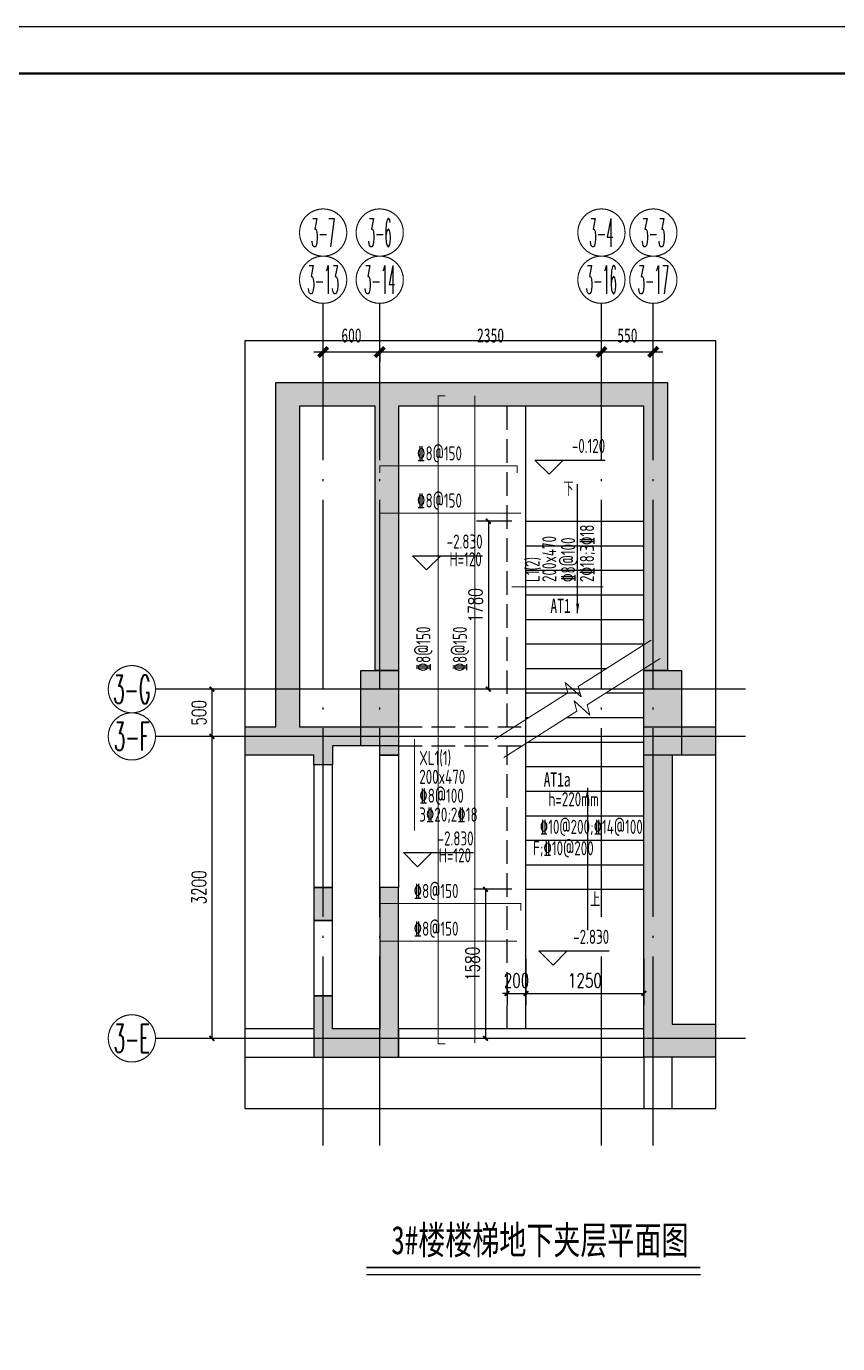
# Model space of a CAD drawing. Extents: x 1045983 to 1134482, y -686883 to -657183.
# Drawn here: x 1081975 to 1090575, y -671143 to -657183 of the extents above; entities that cross this region are included whole.
import ezdxf
from ezdxf.enums import TextEntityAlignment as Align
from ezdxf.xclip import XClip

# ---------------------------------------------------------------- set-up
doc = ezdxf.new("R2010")
doc.units = 0
doc.header["$LTSCALE"] = 1000
doc.header["$MEASUREMENT"] = 0
doc.header["$XCLIPFRAME"] = 2
for name, pattern in [('CENTER', [2, 1.25, -0.25, 0.25, -0.25]), ('DASH', [0.35, 0.25, -0.1]), ('DOTE', [2.42, 2, -0.2, 0.02, -0.2])]:
    doc.linetypes.add(name, pattern=pattern)
doc.layers.get('0').update_dxf_attribs({"linetype": 'CONTINUOUS'})
doc.layers.get('Defpoints').update_dxf_attribs({"linetype": 'CONTINUOUS'})
for name, color, linetype in [('3#-夹层$0$S-COLU', 252, 'CONTINUOUS'), ('3#-夹层$0$S-COLU-HATC', 16, 'CONTINUOUS'), ('3#-夹层$0$S-WALL', 40, 'CONTINUOUS'), ('3#-夹层$0$S-WALL-BEAM', 120, 'CONTINUOUS'), ('3#-夹层$0$S-WALL-HATC', 253, 'CONTINUOUS'), ('3#-夹层-墙体$0$3#-夹层$0$A-FLOR-STRS', 51, 'CONTINUOUS'), ('A-ANNO-DIMS', 3, 'CONTINUOUS'), ('S-ANNO-DIMS', 3, 'CONTINUOUS'), ('S-ANNO-DOTE', 230, 'CONTINUOUS'), ('S-ANNO-THIN', 3, 'CONTINUOUS'), ('S-ANNO-TTLB', 7, 'CONTINUOUS'), ('S-DETL', 4, 'CONTINUOUS'), ('S-DETL-TEXT', 7, 'CONTINUOUS'), ('S-PC-BEAM-TL', 4, 'CONTINUOUS'), ('S-REIN', 1, 'CONTINUOUS'), ('S_A平-楼梯', 51, 'CONTINUOUS'), ('TEXT', 7, 'CONTINUOUS')]:
    doc.layers.add(name, color=color, linetype=linetype)
for name, color, linetype, lineweight in [('S-ANNO-AXIS', 4, 'CENTER', 0), ('S-BEAM-TEXT', 90, 'CONTINUOUS', 0), ('THIN', 7, 'CONTINUOUS', 0)]:
    doc.layers.add(name, color=color, linetype=linetype, lineweight=lineweight)
doc.layers.add('图名不打印', color=7, linetype='CONTINUOUS', plot=False)
doc.styles.add('-楷体_GB2312', font='')
doc.styles.add('_TCH_DIM_T3', font='SIMPLEX', dxfattribs={"width": 0.705882, "bigfont": 'GBCBIG'})
doc.styles.add('TSSD_Axis', font='complex.shx', dxfattribs={"width": 0.7, "bigfont": 'hztxt.shx'})
doc.styles.add('TSSD_Label', font='tssdeng.shx', dxfattribs={"width": 0.7, "bigfont": 'hztxt.shx'})
doc.styles.add('楷体', font='', dxfattribs={"width": 0.7})
doc.styles.add('楷体GB312', font='', dxfattribs={"width": 0.7})
doc.styles.get('-楷体_GB2312').set_extended_font_data('楷体_GB2312')
doc.styles.get('楷体').set_extended_font_data('KaiTi_GB2312')
doc.styles.get('楷体GB312').set_extended_font_data('楷体_GB2312')
doc.dimstyles.new('_TCH_ARCH&&50', dxfattribs={"dimtxt": 148.75, "dimasz": 50, "dimexe": 125, "dimexo": 150, "dimgap": 63.125, "dimtad": 1, "dimdec": 0, "dimzin": 0, "dimdsep": 46, "dimtxsty": '_TCH_DIM_T3', "dimblk": 'ARCHTICK', "dimcen": 0.09, "dimclrt": 7, "dimazin": 2, "dimtfac": 1, "dimtdec": 0, "dimtix": 1, "dimtmove": 2, "dimatfit": 3, "dimfxl": 1, "dimtolj": 1, "dimtzin": 0, "dimarcsym": 0})
doc.dimstyles.new('TSSD_100_100', dxfattribs={"dimtxt": 250, "dimasz": 100, "dimexe": 100, "dimexo": 250, "dimgap": 100, "dimtad": 1, "dimdec": 0, "dimzin": 0, "dimdsep": 46, "dimtxsty": '楷体', "dimblk": 'ARCHTICK', "dimcen": 0, "dimdle": 100, "dimclrt": 7, "dimadec": 0, "dimazin": 0, "dimtfac": 1, "dimtdec": 0, "dimtix": 1, "dimtmove": 2, "dimatfit": 3, "dimfxl": 1, "dimtolj": 1, "dimtzin": 0, "dimarcsym": 0})
doc.dimstyles.new('TSSD_50_50', dxfattribs={"dimtxt": 150, "dimasz": 100, "dimexe": 100, "dimexo": 250, "dimgap": 100, "dimtad": 1, "dimdec": 0, "dimzin": 0, "dimdsep": 46, "dimtxsty": '楷体GB312', "dimblk": 'ARCHTICK', "dimcen": 0, "dimdle": 100, "dimclrt": 7, "dimadec": 0, "dimazin": 0, "dimtfac": 1, "dimtdec": 0, "dimtix": 1, "dimtmove": 2, "dimatfit": 3, "dimldrblk": 'ARCHTICK', "dimfxl": 1, "dimtolj": 1, "dimtzin": 0, "dimarcsym": 0})

# ---------------------------------------------------------------- blocks, each defined once
blk = doc.blocks.new('3#-夹层$0$zhz')
at = {"layer": '3#-夹层$0$S-COLU-HATC'}
h = blk.add_hatch(color=256, dxfattribs=at)
h.dxf.hatch_style = 1
h.paths.add_polyline_path([(58515, 3067), (58915, 3067), (58915, 2267), (58515, 2267)])
at = {"layer": '3#-夹层$0$S-COLU'}
blk.add_lwpolyline([(58515, 3067), (58915, 3067), (58915, 2267), (58515, 2267)], close=True, dxfattribs=at)
blk = doc.blocks.new('3#-夹层')
at = {"layer": '3#-夹层$0$S-COLU-HATC'}
h = blk.add_hatch(color=256, dxfattribs=at)
h.dxf.hatch_style = 1
h.paths.add_polyline_path([(8400, 700), (8800, 700), (8800, -200), (8400, -200)])
h = blk.add_hatch(color=256, dxfattribs=at)
h.dxf.hatch_style = 1
h.paths.add_polyline_path([(33000, 700), (33400, 700), (33400, -200), (33000, -200)])
at = {"layer": '3#-夹层$0$S-WALL-HATC'}
for points in [[(8550, 1300), (8550, 3750), (11500, 3750), (12700, 3750), (12700, 100), (20100, 100), (21700, 100), (29100, 100), (29100, 3750), (30300, 3750), (33250, 3750), (33250, 700), (33000, 700), (33000, 1450), (33000, 3500), (30400, 3500), (30400, 700), (30150, 700), (30150, 3500), (29350, 3500), (29350, 100), (29450, 100), (30400, 100), (30400, -200), (30200, -200), (30200, -100), (29700, -100), (29700, -300), (29500, -300), (29500, -200), (29200, -200), (26950, -200), (26950, -100), (26670, -100), (26670, -200), (21800, -200), (21800, -1800), (21500, -1800), (21500, -200), (20300, -200), (20300, -1800), (20000, -1800), (20000, -200), (15130, -200), (15130, -100), (14850, -100), (14850, -200), (12300, -200), (12300, -300), (12100, -300), (12100, -100), (11600, -100), (11600, -200), (11400, -200), (11400, 100), (12200, 100), (12450, 100), (12450, 3500), (11650, 3500), (11650, 700), (11400, 700), (11400, 3500), (8800, 3500), (8800, 1450), (8800, 700), (8550, 700)], [(2800, -200), (2800, 100), (4100, 100), (4100, -200)], [(39000, 100), (37700, 100), (37700, -200), (39000, -200)], [(12100, -3100), (12100, -2750), (12300, -2750), (12300, -3100), (12300, -3400), (12200, -3400), (11400, -3400), (11400, -3100), (11400, -1750), (11400, -1600), (11600, -1600), (11600, -1750), (11600, -3100)], [(30400, -1600), (30200, -1600), (30200, -1750), (30200, -3100), (29700, -3100), (29700, -2750), (29500, -2750), (29500, -3100), (29500, -3400), (29600, -3400), (30400, -3400), (30400, -3100), (30400, -1750)], [(13550, -3400), (14252, -3400), (14252, -3100), (13350, -3100), (13250, -3100), (13250, -3400)], [(28550, -3400), (28550, -3100), (28450, -3100), (27548, -3100), (27548, -3400), (28250, -3400)], [(3550, -4600), (3200, -4600), (3200, -7200), (3550, -7200)], [(38600, -4600), (38250, -4600), (38250, -7200), (38600, -7200)], [(17700, -4700), (17350, -4700), (17350, -7200), (17700, -7200)], [(24450, -4700), (24100, -4700), (24100, -7200), (24450, -7200)], [(3550, -10000), (3550, -10850), (3950, -10850), (3950, -11200), (3550, -11200), (3200, -11200), (2800, -11200), (2800, -10850), (3200, -10850), (3200, -10000)], [(16950, -11200), (16950, -10850), (17350, -10850), (17350, -10000), (17700, -10000), (17700, -10850), (18100, -10850), (18100, -11200), (17450, -11200)], [(24450, -10000), (24450, -10850), (24850, -10850), (24850, -11200), (24350, -11200), (23700, -11200), (23700, -10850), (24100, -10850), (24100, -10000)], [(38600, -10000), (38600, -10850), (39000, -10850), (39000, -11200), (38600, -11200), (38250, -11200), (37850, -11200), (37850, -10850), (38250, -10850), (38250, -10000)], [(7850, -10850), (7850, -11200), (6950, -11200), (6950, -10850)], [(33950, -11200), (33950, -10850), (34850, -10850), (34850, -11200)]]:
    blk.add_hatch(color=256, dxfattribs=at).paths.add_polyline_path(points)
h = blk.add_hatch(color=256, dxfattribs=at)
h.paths.add_polyline_path([(13550, -11200), (13950, -11200), (13950, -10850), (13550, -10850), (13550, -4800), (13550, -4700), (13250, -4700), (13250, -4800), (13250, -10900), (10600, -10900), (10600, -7200), (11750, -7200), (11750, -4700), (8800, -4700), (8800, -4600), (8500, -4600), (8500, -5000), (9050, -5000), (9050, -7300), (10300, -7300), (10300, -10850), (9850, -10850), (9850, -11200), (10300, -11200), (10300, -12400), (3550, -12400), (3550, -12000), (3200, -12000), (3200, -12400), (200, -12400), (200, -11200), (700, -11200), (700, -10850), (200, -10850), (200, -5050), (200, -4450), (200, -3400), (2000, -3400), (2000, -3050), (200, -3050), (200, -200), (700, -200), (700, 100), (200, 100), (200, 1350), (5850, 1350), (5850, 100), (5300, 100), (5300, -200), (5570, -200), (5570, -100), (5850, -100), (5850, -200), (6300, -200), (8500, -200), (8500, -3050), (7800, -3050), (7800, -3400), (8500, -3400), (8800, -3400), (8800, -3300), (8800, 100), (6100, 100), (6100, 1600), (-100, 1600), (-100, -11100), (-100, -12700), (3450, -12700), (10600, -12700), (10600, -11200), (13250, -11200), (13250, -12700), (28550, -12700), (28550, -11200), (31200, -11200), (31200, -12700), (41900, -12700), (41900, 1600), (35700, 1600), (35700, 100), (33000, 100), (33000, -3300), (33000, -3400), (33300, -3400), (34000, -3400), (34000, -3050), (33300, -3050), (33300, -200), (35500, -200), (35950, -200), (35950, -100), (36230, -100), (36230, -200), (36500, -200), (36500, 100), (35950, 100), (35950, 1350), (41600, 1350), (41600, 100), (41100, 100), (41100, -200), (41600, -200), (41600, -3050), (39800, -3050), (39800, -3400), (41600, -3400), (41600, -4450), (41600, -5050), (41600, -10850), (41100, -10850), (41100, -11200), (41600, -11200), (41600, -12400), (38600, -12400), (38600, -12000), (38250, -12000), (38250, -12400), (31500, -12400), (31500, -11200), (31950, -11200), (31950, -10850), (31500, -10850), (31500, -7300), (32750, -7300), (32750, -5000), (33300, -5000), (33300, -4600), (33000, -4600), (33000, -4700), (30050, -4700), (30050, -7200), (31200, -7200), (31200, -10900), (28550, -10900), (28550, -4800), (28550, -4700), (28250, -4700), (28250, -4800), (28250, -10850), (27850, -10850), (27850, -11200), (28250, -11200), (28250, -12400), (21075, -12400), (21075, -11200), (21600, -11200), (21600, -10850), (21075, -10850), (21075, -5300), (21800, -5300), (21800, -3400), (24100, -3400), (24450, -3400), (26148, -3400), (26148, -3100), (24350, -3100), (21500, -3100), (21500, -5000), (20900, -5000), (20300, -5000), (20300, -3100), (17452, -3100), (15652, -3100), (15652, -3400), (17350, -3400), (17700, -3400), (20000, -3400), (20000, -5300), (20725, -5300), (20725, -10850), (20200, -10850), (20200, -11200), (20725, -11200), (20725, -12400), (13550, -12400)])
h.paths.add_polyline_path([(11550, -7000), (9350, -7000), (9350, -4900), (11550, -4900)], flags=16)
h.paths.add_polyline_path([(30250, -7000), (30250, -4900), (32450, -4900), (32450, -7000)], flags=16)
for points in [[(12100, -1950), (12300, -1950), (12300, -1850), (12300, -1700), (12300, -1600), (12100, -1600), (12100, -1700), (12100, -1850)], [(29700, -1950), (29700, -1600), (29500, -1600), (29500, -1950)]]:
    blk.add_hatch(color=256, dxfattribs=at).paths.add_polyline_path(points, flags=17)
at = {"layer": '3#-夹层$0$S-COLU'}
for points in [[(8400, 700), (8800, 700), (8800, -200), (8400, -200)], [(33000, 700), (33400, 700), (33400, -200), (33000, -200)]]:
    blk.add_lwpolyline(points, close=True, dxfattribs=at)
at = {"layer": '3#-夹层$0$S-WALL'}
for points in [[(8550, 1300), (8550, 3750), (11500, 3750), (12700, 3750), (12700, 100), (20100, 100), (21700, 100), (29100, 100), (29100, 3750), (30300, 3750), (33250, 3750), (33250, 700), (33000, 700), (33000, 1450), (33000, 3500), (30400, 3500), (30400, 700), (30150, 700), (30150, 3500), (29350, 3500), (29350, 100), (29450, 100), (30400, 100), (30400, -200), (30200, -200), (30200, -100), (29700, -100), (29700, -300), (29500, -300), (29500, -200), (29200, -200), (26950, -200), (26950, -100), (26670, -100), (26670, -200), (21800, -200), (21800, -1800), (21500, -1800), (21500, -200), (20300, -200), (20300, -1800), (20000, -1800), (20000, -200), (15130, -200), (15130, -100), (14850, -100), (14850, -200), (12300, -200), (12300, -300), (12100, -300), (12100, -100), (11600, -100), (11600, -200), (11400, -200), (11400, 100), (12200, 100), (12450, 100), (12450, 3500), (11650, 3500), (11650, 700), (11400, 700), (11400, 3500), (8800, 3500), (8800, 1450), (8800, 700), (8550, 700), (8550, 1300)], [(35950, 1350), (35950, 100), (36500, 100), (36500, -200), (36230, -200), (36230, -100), (35950, -100), (35950, -200), (35500, -200), (33300, -200), (33300, -3050), (34000, -3050), (34000, -3400), (33300, -3400), (33000, -3400), (33000, -3300), (33000, 100), (35700, 100), (35700, 1600), (41900, 1600), (41900, -12700), (31200, -12700), (31200, -11200), (28550, -11200), (28550, -12700), (13250, -12700), (13250, -11200), (10600, -11200), (10600, -12700), (3450, -12700), (-100, -12700), (-100, -11100), (-100, 1600), (6100, 1600), (6100, 1600), (6100, 100), (8800, 100), (8800, -3300), (8800, -3400), (8500, -3400), (7800, -3400), (7800, -3050), (8500, -3050), (8500, -200), (6300, -200), (5850, -200), (5850, -100), (5570, -100), (5570, -200), (5300, -200), (5300, 100), (5850, 100), (5850, 1350), (200, 1350), (200, 100), (700, 100), (700, -200), (200, -200), (200, -3050), (2000, -3050), (2000, -3400), (200, -3400), (200, -4450), (200, -4450), (200, -5050), (200, -5050), (200, -10850), (700, -10850), (700, -11200), (200, -11200), (200, -12400), (3200, -12400), (3200, -12000), (3550, -12000), (3550, -12400), (10300, -12400), (10300, -11200), (9850, -11200), (9850, -10850), (10300, -10850), (10300, -7300), (9050, -7300), (9050, -5000), (8500, -5000), (8500, -4600), (8800, -4600), (8800, -4700), (11750, -4700), (11750, -7200), (10600, -7200), (10600, -10900), (13250, -10900), (13250, -4800), (13250, -4700), (13550, -4700), (13550, -4800), (13550, -10850), (13950, -10850), (13950, -11200), (13550, -11200), (13550, -12400), (20725, -12400), (20725, -11200), (20200, -11200), (20200, -10850), (20725, -10850), (20725, -5300), (20000, -5300), (20000, -3400), (17700, -3400), (17350, -3400), (15652, -3400), (15652, -3100), (17452, -3100), (20300, -3100), (20300, -5000), (20900, -5000), (21500, -5000), (21500, -3100), (24350, -3100), (26148, -3100), (26148, -3400), (24450, -3400), (24100, -3400), (21800, -3400), (21800, -5300), (21075, -5300), (21075, -10850), (21600, -10850), (21600, -11200), (21075, -11200), (21075, -12400), (28250, -12400), (28250, -11200), (27850, -11200), (27850, -10850), (28250, -10850), (28250, -4800), (28250, -4700), (28550, -4700), (28550, -4800), (28550, -10900), (31200, -10900), (31200, -7200), (30050, -7200), (30050, -4700), (33000, -4700), (33000, -4600), (33300, -4600), (33300, -5000), (32750, -5000), (32750, -7300), (31500, -7300), (31500, -10850), (31950, -10850), (31950, -11200), (31500, -11200), (31500, -12400), (38250, -12400), (38250, -12000), (38600, -12000), (38600, -12400), (41600, -12400), (41600, -11200), (41100, -11200), (41100, -10850), (41600, -10850), (41600, -5050), (41600, -5050), (41600, -4450), (41600, -4450), (41600, -3400), (39800, -3400), (39800, -3050), (41600, -3050), (41600, -200), (41100, -200), (41100, 100), (41600, 100), (41600, 1350), (35950, 1350)], [(30400, -1600), (30200, -1600), (30200, -1750), (30200, -3100), (30200, -3100), (29700, -3100), (29700, -2750), (29500, -2750), (29500, -3100), (29500, -3400), (29600, -3400), (30400, -3400), (30400, -3100), (30400, -1750), (30400, -1600)], [(20000, -3100), (20000, -3100)], [(21800, -3100), (21800, -3100)]]:
    blk.add_lwpolyline(points, dxfattribs=at)
for points in [[(2800, -200), (2800, 100), (4100, 100), (4100, -200)], [(35500, 100), (35500, 100)], [(39000, 100), (37700, 100), (37700, -200), (39000, -200)], [(12100, -3100), (12100, -2750), (12300, -2750), (12300, -3100), (12300, -3400), (12200, -3400), (11400, -3400), (11400, -3100), (11400, -1750), (11400, -1600), (11400, -1600), (11600, -1600), (11600, -1750), (11600, -3100), (11600, -3100)], [(12100, -1950), (12300, -1950), (12300, -1850), (12300, -1700), (12300, -1600), (12100, -1600), (12100, -1700), (12100, -1850)], [(29700, -1950), (29700, -1600), (29500, -1600), (29500, -1950)], [(13550, -3400), (14252, -3400), (14252, -3100), (13350, -3100), (13250, -3100), (13250, -3400)], [(28550, -3400), (28550, -3100), (28450, -3100), (27548, -3100), (27548, -3400), (28250, -3400)], [(3550, -4600), (3200, -4600), (3200, -7200), (3550, -7200)], [(38600, -4600), (38250, -4600), (38250, -7200), (38600, -7200)], [(17700, -4700), (17350, -4700), (17350, -7200), (17700, -7200)], [(24450, -4700), (24100, -4700), (24100, -7200), (24450, -7200)], [(9350, -4900), (9350, -7000), (11550, -7000), (11550, -4900)], [(32450, -4900), (32450, -7000), (30250, -7000), (30250, -4900)], [(3550, -10000), (3550, -10850), (3950, -10850), (3950, -11200), (3550, -11200), (3200, -11200), (2800, -11200), (2800, -10850), (3200, -10850), (3200, -10000)], [(16950, -11200), (16950, -10850), (17350, -10850), (17350, -10000), (17700, -10000), (17700, -10850), (18100, -10850), (18100, -11200), (17450, -11200)], [(24450, -10000), (24450, -10850), (24850, -10850), (24850, -11200), (24350, -11200), (23700, -11200), (23700, -10850), (24100, -10850), (24100, -10000)], [(38600, -10000), (38600, -10850), (39000, -10850), (39000, -11200), (38600, -11200), (38250, -11200), (37850, -11200), (37850, -10850), (38250, -10850), (38250, -10000)], [(7850, -10850), (7850, -11200), (6950, -11200), (6950, -10850)], [(33950, -11200), (33950, -10850), (34850, -10850), (34850, -11200)]]:
    blk.add_lwpolyline(points, close=True, dxfattribs=at)
at = {"layer": '3#-夹层$0$S-WALL-BEAM'}
for p, q in [((20000, -1800), (20000, -3100)), ((20300, -3100), (20300, -1800)), ((21500, -1800), (21500, -3100)), ((21800, -3100), (21800, -1800)), ((7800, -3050), (2000, -3050)), ((39800, -3050), (34000, -3050)), ((13250, -3100), (12300, -3100)), ((27548, -3100), (26148, -3100)), ((29500, -3100), (28550, -3100)), ((2000, -3400), (7800, -3400)), ((3200, -3400), (3200, -4600)), ((3550, -4600), (3550, -3400)), ((8500, -3400), (8500, -4600)), ((8800, -4600), (8800, -3400)), ((12300, -3400), (13250, -3400)), ((13250, -3400), (13250, -4700)), ((13550, -4700), (13550, -3400)), ((17350, -3400), (17350, -4700)), ((17700, -4700), (17700, -3400)), ((24100, -3400), (24100, -4700)), ((24450, -4700), (24450, -3400)), ((26148, -3400), (27548, -3400)), ((28250, -3400), (28250, -4700)), ((28550, -4700), (28550, -3400)), ((28550, -3400), (29500, -3400)), ((33000, -3400), (33000, -4600)), ((33300, -4600), (33300, -3400)), ((34000, -3400), (39800, -3400)), ((38250, -3400), (38250, -4600)), ((38600, -4600), (38600, -3400)), ((3200, -7200), (3200, -10000)), ((3550, -10000), (3550, -7200)), ((17350, -7200), (17350, -10000)), ((17700, -10000), (17700, -7200)), ((24100, -7200), (24100, -10000)), ((24450, -10000), (24450, -7200)), ((38250, -7200), (38250, -10000)), ((38600, -10000), (38600, -7200)), ((3200, -11200), (3200, -12000)), ((3550, -12000), (3550, -11200)), ((38250, -11200), (38250, -12000)), ((38600, -12000), (38600, -11200))]:
    blk.add_line(p, q, dxfattribs=at)
for points in [[(700, -200), (2800, -200), (2800, 100), (700, 100)], [(4100, -200), (5300, -200), (5300, 100), (4100, 100)], [(36500, -200), (37700, -200), (37700, 100), (36500, 100)], [(39000, -200), (41100, -200), (41100, 100), (39000, 100)], [(11400, -1600), (11600, -1600), (11600, -200), (11400, -200)], [(30400, -1600), (30200, -1600), (30200, -200), (30400, -200)], [(12100, -1600), (12300, -1600), (12300, -300), (12100, -300)], [(29500, -1600), (29700, -1600), (29700, -300), (29500, -300)], [(12100, -2750), (12300, -2750), (12300, -1950), (12100, -1950)], [(29500, -2750), (29700, -2750), (29700, -1950), (29500, -1950)], [(14252, -3100), (15652, -3100), (15652, -3400), (14252, -3400)], [(11750, -4900), (13250, -4900), (13250, -4700), (11750, -4700)], [(28550, -4900), (30050, -4900), (30050, -4700), (28550, -4700)], [(700, -11200), (2800, -11200), (2800, -10850), (700, -10850)], [(3950, -11200), (6950, -11200), (6950, -10850), (3950, -10850)], [(7850, -11200), (9850, -11200), (9850, -10850), (7850, -10850)], [(13950, -11200), (16950, -11200), (16950, -10850), (13950, -10850)], [(18100, -11200), (20200, -11200), (20200, -10850), (18100, -10850)], [(23700, -11200), (21600, -11200), (21600, -10850), (23700, -10850)], [(24850, -11200), (27850, -11200), (27850, -10850), (24850, -10850)], [(31950, -11200), (33950, -11200), (33950, -10850), (31950, -10850)], [(34850, -11200), (37850, -11200), (37850, -10850), (34850, -10850)], [(39000, -11200), (41100, -11200), (41100, -10850), (39000, -10850)]]:
    blk.add_lwpolyline(points, close=True, dxfattribs=at)
at = {"layer": '3#-夹层$0$S-WALL-BEAM', "elevation": 0}
for points in [[(8800, -3400), (11400, -3400), (11400, -3100), (8800, -3100)], [(30400, -3400), (33000, -3400), (33000, -3100), (30400, -3100)]]:
    blk.add_lwpolyline(points, close=True, dxfattribs=at)
at = {"layer": '3#-夹层$0$S-WALL'}
for p in [(-47115, -2367), (-28515, -2367)]:
    blk.add_blockref('3#-夹层$0$zhz', p, dxfattribs=at)
blk = doc.blocks.new('ts_axno')
at = {"color": 0, "linetype": 'ByBlock', "lineweight": -2}
blk.add_circle((0, 0), 0.5, dxfattribs=at)
at = {"color": 0, "linetype": 'ByBlock', "lineweight": -2, "style": 'TSSD_Axis', "width": 0.7}
blk.add_attdef('A', text='', height=0.6, dxfattribs=at).set_placement((0, 0), align=Align.MIDDLE_CENTER)
blk = doc.blocks.new('_ArchTick')
at = {"color": 0, "linetype": 'ByBlock', "const_width": 0.4}
blk.add_lwpolyline([(-0.5, -0.5), (0.5, 0.5)], dxfattribs=at)
blk = doc.blocks.new('*D419')
at = {"layer": 'Defpoints', "color": 0, "transparency": 16777216}
for p in [(1040291, -610314), (1040841, -610314), (1040291, -610429)]:
    blk.add_point(p, dxfattribs=at)
at = {"layer": 'S-ANNO-DIMS', "color": 0, "lineweight": -2, "transparency": 16777216}
for p, q in [((1040941, -610429), (1040191, -610429)), ((1040291, -610564), (1040291, -610529)), ((1040841, -610564), (1040841, -610529))]:
    blk.add_line(p, q, dxfattribs=at)
at = {"layer": 'S-ANNO-DIMS', "color": 0, "lineweight": -2, "transparency": 16777216, "xscale": 100, "yscale": 100, "zscale": 100, "rotation": 180}
blk.add_blockref('_ArchTick', (1040291, -610429), dxfattribs=at)
at = {"layer": 'S-ANNO-DIMS', "color": 0, "lineweight": -2, "transparency": 16777216, "xscale": 100, "yscale": 100, "zscale": 100}
blk.add_blockref('_ArchTick', (1040841, -610429), dxfattribs=at)
at = {"layer": 'S-ANNO-DIMS', "color": 7, "transparency": 16777216, "insert": (1040566, -610254), "char_height": 150, "attachment_point": 5, "style": '楷体GB312'}
blk.add_mtext('\\A1;550', dxfattribs=at)
blk = doc.blocks.new('*D420')
at = {"layer": 'Defpoints', "color": 0, "transparency": 16777216}
for p in [(1037941, -610171), (1040291, -610314), (1037941, -610429)]:
    blk.add_point(p, dxfattribs=at)
at = {"layer": 'S-ANNO-DIMS', "color": 0, "lineweight": -2, "transparency": 16777216}
for p, q in [((1040391, -610429), (1037841, -610429)), ((1037941, -610421), (1037941, -610529)), ((1040291, -610564), (1040291, -610529))]:
    blk.add_line(p, q, dxfattribs=at)
at = {"layer": 'S-ANNO-DIMS', "color": 0, "lineweight": -2, "transparency": 16777216, "xscale": 100, "yscale": 100, "zscale": 100, "rotation": 180}
blk.add_blockref('_ArchTick', (1037941, -610429), dxfattribs=at)
at = {"layer": 'S-ANNO-DIMS', "color": 0, "lineweight": -2, "transparency": 16777216, "xscale": 100, "yscale": 100, "zscale": 100}
blk.add_blockref('_ArchTick', (1040291, -610429), dxfattribs=at)
at = {"layer": 'S-ANNO-DIMS', "color": 7, "transparency": 16777216, "insert": (1039116, -610254), "char_height": 150, "attachment_point": 5, "style": '楷体GB312'}
blk.add_mtext('\\A1;2350', dxfattribs=at)
blk = doc.blocks.new('*D421')
at = {"layer": 'Defpoints', "color": 0, "transparency": 16777216}
for p in [(1037341, -610429), (1037341, -610841), (1037941, -610853)]:
    blk.add_point(p, dxfattribs=at)
at = {"layer": 'S-ANNO-DIMS', "color": 0, "lineweight": -2, "transparency": 16777216}
for p, q in [((1038041, -610429), (1037241, -610429)), ((1037341, -610591), (1037341, -610329)), ((1037941, -610603), (1037941, -610329))]:
    blk.add_line(p, q, dxfattribs=at)
at = {"layer": 'S-ANNO-DIMS', "color": 0, "lineweight": -2, "transparency": 16777216, "xscale": 100, "yscale": 100, "zscale": 100, "rotation": 180}
blk.add_blockref('_ArchTick', (1037341, -610429), dxfattribs=at)
at = {"layer": 'S-ANNO-DIMS', "color": 0, "lineweight": -2, "transparency": 16777216, "xscale": 100, "yscale": 100, "zscale": 100}
blk.add_blockref('_ArchTick', (1037941, -610429), dxfattribs=at)
at = {"layer": 'S-ANNO-DIMS', "color": 7, "transparency": 16777216, "insert": (1037641, -610254), "char_height": 150, "attachment_point": 5, "style": '楷体GB312'}
blk.add_mtext('\\A1;600', dxfattribs=at)
blk = doc.blocks.new('*D422')
at = {"layer": 'Defpoints', "color": 0, "transparency": 16777216}
for p in [(1036613, -614003), (1036162, -614503), (1036613, -614503)]:
    blk.add_point(p, dxfattribs=at)
at = {"layer": 'S-ANNO-DIMS', "color": 0, "lineweight": -2, "transparency": 16777216}
for p, q in [((1036463, -614003), (1036037, -614003)), ((1036162, -614003), (1036162, -614503)), ((1036463, -614503), (1036037, -614503))]:
    blk.add_line(p, q, dxfattribs=at)
at = {"layer": 'S-ANNO-DIMS', "color": 0, "lineweight": -2, "transparency": 16777216, "xscale": 50, "yscale": 50, "zscale": 50}
for p, rotation in [((1036162, -614003), 90), ((1036162, -614503), 270)]:
    blk.add_blockref('_ArchTick', p, dxfattribs=dict(at, rotation=rotation))
at = {"layer": 'S-ANNO-DIMS', "color": 7, "transparency": 16777216, "insert": (1036025, -614253), "char_height": 148.8, "attachment_point": 5, "rotation": 90, "style": '_TCH_DIM_T3'}
blk.add_mtext('\\A1;500', dxfattribs=at)
blk = doc.blocks.new('*D423')
at = {"layer": 'Defpoints', "color": 0, "transparency": 16777216}
for p in [(1036613, -614503), (1036162, -617703), (1036793, -617703)]:
    blk.add_point(p, dxfattribs=at)
at = {"layer": 'S-ANNO-DIMS', "color": 0, "lineweight": -2, "transparency": 16777216}
for p, q in [((1036463, -614503), (1036037, -614503)), ((1036162, -614503), (1036162, -617703)), ((1036643, -617703), (1036037, -617703))]:
    blk.add_line(p, q, dxfattribs=at)
at = {"layer": 'S-ANNO-DIMS', "color": 0, "lineweight": -2, "transparency": 16777216, "xscale": 50, "yscale": 50, "zscale": 50}
for p, rotation in [((1036162, -614503), 90), ((1036162, -617703), 270)]:
    blk.add_blockref('_ArchTick', p, dxfattribs=dict(at, rotation=rotation))
at = {"layer": 'S-ANNO-DIMS', "color": 7, "transparency": 16777216, "insert": (1036025, -616103), "char_height": 148.8, "attachment_point": 5, "rotation": 90, "style": '_TCH_DIM_T3'}
blk.add_mtext('\\A1;3200', dxfattribs=at)
blk = doc.blocks.new('*D452')
at = {"layer": 'A-ANNO-DIMS', "color": 0, "lineweight": -2, "transparency": 16777216}
for p, q in [((1096924, -680246), (1096924, -680739)), ((1098174, -680246), (1098174, -680739)), ((1096924, -680614), (1098174, -680614))]:
    blk.add_line(p, q, dxfattribs=at)
at = {"layer": 'Defpoints', "color": 0, "transparency": 16777216}
for p in [(1096924, -680096), (1098174, -680096), (1098174, -680614)]:
    blk.add_point(p, dxfattribs=at)
at = {"layer": 'A-ANNO-DIMS', "color": 0, "lineweight": -2, "transparency": 16777216, "xscale": 50, "yscale": 50, "zscale": 50, "rotation": 180}
blk.add_blockref('_ArchTick', (1096924, -680614), dxfattribs=at)
at = {"layer": 'A-ANNO-DIMS', "color": 0, "lineweight": -2, "transparency": 16777216, "xscale": 50, "yscale": 50, "zscale": 50}
blk.add_blockref('_ArchTick', (1098174, -680614), dxfattribs=at)
at = {"layer": 'A-ANNO-DIMS', "color": 7, "transparency": 16777216, "insert": (1097549, -680477), "char_height": 148.8, "attachment_point": 5, "style": '_TCH_DIM_T3'}
blk.add_mtext('\\A1;1250', dxfattribs=at)
blk = doc.blocks.new('*D453')
at = {"layer": 'Defpoints', "color": 0, "transparency": 16777216}
for p in [(1096924, -679510), (1096496, -681090), (1096924, -681090)]:
    blk.add_point(p, dxfattribs=at)
at = {"layer": 'S-ANNO-DIMS', "color": 0, "lineweight": -2, "transparency": 16777216}
for p, q in [((1096774, -679510), (1096371, -679510)), ((1096496, -679510), (1096496, -681090)), ((1096774, -681090), (1096371, -681090))]:
    blk.add_line(p, q, dxfattribs=at)
at = {"layer": 'S-ANNO-DIMS', "color": 0, "lineweight": -2, "transparency": 16777216, "xscale": 50, "yscale": 50, "zscale": 50}
for p, rotation in [((1096496, -679510), 90), ((1096496, -681090), 270)]:
    blk.add_blockref('_ArchTick', p, dxfattribs=dict(at, rotation=rotation))
at = {"layer": 'S-ANNO-DIMS', "color": 7, "transparency": 16777216, "insert": (1096358, -680300), "char_height": 148.8, "attachment_point": 5, "rotation": 90, "style": '_TCH_DIM_T3'}
blk.add_mtext('\\A1;1580', dxfattribs=at)
blk = doc.blocks.new('*D454')
at = {"layer": 'Defpoints', "color": 0, "transparency": 16777216}
for p in [(1096924, -675610), (1096526, -677390), (1096924, -677390)]:
    blk.add_point(p, dxfattribs=at)
at = {"layer": 'S-ANNO-DIMS', "color": 0, "lineweight": -2, "transparency": 16777216}
for p, q in [((1096774, -675610), (1096401, -675610)), ((1096526, -675610), (1096526, -677390)), ((1096774, -677390), (1096401, -677390))]:
    blk.add_line(p, q, dxfattribs=at)
at = {"layer": 'S-ANNO-DIMS', "color": 0, "lineweight": -2, "transparency": 16777216, "xscale": 50, "yscale": 50, "zscale": 50}
for p, rotation in [((1096526, -675610), 90), ((1096526, -677390), 270)]:
    blk.add_blockref('_ArchTick', p, dxfattribs=dict(at, rotation=rotation))
at = {"layer": 'S-ANNO-DIMS', "color": 7, "transparency": 16777216, "insert": (1096389, -676500), "char_height": 148.8, "attachment_point": 5, "rotation": 90, "style": '_TCH_DIM_T3'}
blk.add_mtext('\\A1;1780', dxfattribs=at)
blk = doc.blocks.new('*D455')
at = {"layer": 'Defpoints', "color": 0, "transparency": 16777216}
for p in [(1096724, -680267), (1096924, -680267), (1096924, -680614)]:
    blk.add_point(p, dxfattribs=at)
at = {"layer": 'S-ANNO-DIMS', "color": 0, "lineweight": -2, "transparency": 16777216}
for p, q in [((1096724, -680417), (1096724, -680739)), ((1096924, -680417), (1096924, -680739)), ((1096724, -680614), (1096674, -680614)), ((1096724, -680614), (1096924, -680614)), ((1096924, -680614), (1096974, -680614))]:
    blk.add_line(p, q, dxfattribs=at)
at = {"layer": 'S-ANNO-DIMS', "color": 0, "lineweight": -2, "transparency": 16777216, "xscale": 50, "yscale": 50, "zscale": 50}
blk.add_blockref('_ArchTick', (1096724, -680614), dxfattribs=at)
at = {"layer": 'S-ANNO-DIMS', "color": 0, "lineweight": -2, "transparency": 16777216, "xscale": 50, "yscale": 50, "zscale": 50, "rotation": 180}
blk.add_blockref('_ArchTick', (1096924, -680614), dxfattribs=at)
at = {"layer": 'S-ANNO-DIMS', "color": 7, "transparency": 16777216, "insert": (1096824, -680477), "char_height": 148.8, "attachment_point": 5, "style": '_TCH_DIM_T3'}
blk.add_mtext('\\A1;200', dxfattribs=at)
blk = doc.blocks.new('3#轴线')
at = {"layer": 'S-ANNO-DOTE', "linetype": 'DOTE'}
for p, q in [((1037340.9, -618836.3), (1037340.9, -609913.2)), ((1037940.9, -618836.3), (1037940.9, -609913.2)), ((1040290.9, -618836.3), (1040290.9, -609913.2)), ((1040840.9, -618836.3), (1040840.9, -609913.2))]:
    blk.add_line(p, q, dxfattribs=at)
at = {"layer": 'S-ANNO-DOTE'}
for p, q in [((1041819.7, -614002.6), (1035563.3, -614002.6)), ((1041819.7, -614502.6), (1035563.3, -614502.6)), ((1041819.7, -617702.6), (1035563.3, -617702.6))]:
    blk.add_line(p, q, dxfattribs=at)
at = {"layer": 'S-ANNO-AXIS'}
ref = blk.add_blockref('ts_axno', (1037340.9, -609163.2), dxfattribs=dict(at, xscale=500, yscale=500, zscale=500))
ref.add_attrib('3-7', '3-7', dxfattribs={"height": 300, "style": 'TSSD_Axis', "width": 0.3}).set_placement((1037340.9, -609163.2), align=Align.MIDDLE_CENTER)
ref = blk.add_blockref('ts_axno', (1037940.9, -609163.2), dxfattribs=dict(at, xscale=500, yscale=500, zscale=500))
ref.add_attrib('3-7', '3-6', dxfattribs={"height": 300, "style": 'TSSD_Axis', "width": 0.3}).set_placement((1037940.9, -609163.2), align=Align.MIDDLE_CENTER)
ref = blk.add_blockref('ts_axno', (1040290.9, -609163.2), dxfattribs=dict(at, xscale=500, yscale=500, zscale=500))
ref.add_attrib('3-7', '3-4', dxfattribs={"height": 300, "style": 'TSSD_Axis', "width": 0.3}).set_placement((1040290.9, -609163.2), align=Align.MIDDLE_CENTER)
ref = blk.add_blockref('ts_axno', (1040840.9, -609163.2), dxfattribs=dict(at, xscale=500, yscale=500, zscale=500))
ref.add_attrib('3-7', '3-3', dxfattribs={"height": 300, "style": 'TSSD_Axis', "width": 0.3}).set_placement((1040840.9, -609163.2), align=Align.MIDDLE_CENTER)
ref = blk.add_blockref('ts_axno', (1037340.9, -609663.2), dxfattribs=dict(at, xscale=500, yscale=500, zscale=500))
ref.add_attrib('3-7', '3-13', dxfattribs={"height": 300, "style": 'TSSD_Axis', "width": 0.3}).set_placement((1037340.9, -609663.2), align=Align.MIDDLE_CENTER)
ref = blk.add_blockref('ts_axno', (1037940.9, -609663.2), dxfattribs=dict(at, xscale=500, yscale=500, zscale=500))
ref.add_attrib('3-7', '3-14', dxfattribs={"height": 300, "style": 'TSSD_Axis', "width": 0.3}).set_placement((1037940.9, -609663.2), align=Align.MIDDLE_CENTER)
ref = blk.add_blockref('ts_axno', (1040290.9, -609663.2), dxfattribs=dict(at, xscale=500, yscale=500, zscale=500))
ref.add_attrib('3-7', '3-16', dxfattribs={"height": 300, "style": 'TSSD_Axis', "width": 0.3}).set_placement((1040290.9, -609663.2), align=Align.MIDDLE_CENTER)
ref = blk.add_blockref('ts_axno', (1040840.9, -609663.2), dxfattribs=dict(at, xscale=500, yscale=500, zscale=500))
ref.add_attrib('3-7', '3-17', dxfattribs={"height": 300, "style": 'TSSD_Axis', "width": 0.3}).set_placement((1040840.9, -609663.2), align=Align.MIDDLE_CENTER)
ref = blk.add_blockref('ts_axno', (1035313.3, -614002.6), dxfattribs=dict(at, xscale=500, yscale=500, zscale=500))
ref.add_attrib('3-E', '3-G', dxfattribs={"height": 300, "style": 'TSSD_Axis', "width": 0.459016}).set_placement((1035313.3, -614002.6), align=Align.MIDDLE_CENTER)
ref = blk.add_blockref('ts_axno', (1035313.3, -614502.6), dxfattribs=dict(at, xscale=500, yscale=500, zscale=500))
ref.add_attrib('3-E', '3-F', dxfattribs={"height": 300, "style": 'TSSD_Axis', "width": 0.459016}).set_placement((1035313.3, -614502.6), align=Align.MIDDLE_CENTER)
ref = blk.add_blockref('ts_axno', (1035313.3, -617702.6), dxfattribs=dict(at, xscale=500, yscale=500, zscale=500))
ref.add_attrib('3-E', '3-E', dxfattribs={"height": 300, "style": 'TSSD_Axis', "width": 0.459016}).set_placement((1035313.3, -617702.6), align=Align.MIDDLE_CENTER)
at = {"layer": 'S-ANNO-DIMS'}
for base, p1, p2, picture, middle in [((1037340.9, -610429.1), (1037940.9, -610853), (1037340.9, -610841.4), '*D421', (1037640.9, -610254.1)), ((1037940.9, -610429.1), (1040290.9, -610313.8), (1037940.9, -610170.8), '*D420', (1039115.9, -610254.1)), ((1040290.9, -610429.1), (1040840.9, -610313.8), (1040290.9, -610313.8), '*D419', (1040565.9, -610254.1))]:
    dim = blk.add_linear_dim(base=base, p1=p1, p2=p2, dimstyle='TSSD_50_50', dxfattribs=at)
    dim.commit()
    dim.dimension.update_dxf_attribs({"geometry": picture, "text_midpoint": middle})
for base, p1, p2, picture, middle in [((1036162.1, -614502.6), (1036613.4, -614002.6), (1036613.4, -614502.6), '*D422', (1036024.6, -614252.6)), ((1036162.1, -617702.6), (1036613.4, -614502.6), (1036793, -617702.6), '*D423', (1036024.6, -616102.6))]:
    dim = blk.add_linear_dim(base=base, p1=p1, p2=p2, angle=90, dimstyle='_TCH_ARCH&&50', dxfattribs=at)
    dim.commit()
    dim.dimension.update_dxf_attribs({"geometry": picture, "text_midpoint": middle})
blk = doc.blocks.new('夹层踏步')
at = {"layer": '3#-夹层-墙体$0$3#-夹层$0$A-FLOR-STRS'}
for p, q in [((1096924.5, -675610.1), (1098174.5, -675610.1)), ((1096924.5, -675870.1), (1098174.5, -675870.1)), ((1096924.5, -676130.1), (1098174.5, -676130.1)), ((1096924.5, -676390.1), (1098174.5, -676390.1)), ((1096924.5, -676650.1), (1098174.5, -676650.1)), ((1096924.5, -676910.1), (1098174.5, -676910.1)), ((1096924.5, -677170.1), (1097779.4, -677170.1)), ((1096924.5, -677430.1), (1097497.4, -677430.1)), ((1097770.3, -677430.1), (1098174.5, -677430.1)), ((1097770.3, -677430.1), (1098174.5, -677430.1)), ((1096924.5, -677690.1), (1096956, -677690.1)), ((1097358.6, -677690.1), (1098174.5, -677690.1)), ((1097358.6, -677690.1), (1098174.5, -677690.1)), ((1096924.5, -679510.1), (1096924.5, -677964.3)), ((1096946.9, -677950.1), (1098174.5, -677950.1)), ((1096924.5, -678210.1), (1098174.5, -678210.1)), ((1096924.5, -678470.1), (1098174.5, -678470.1)), ((1096924.5, -678730.1), (1098174.5, -678730.1)), ((1096924.5, -678990.1), (1098174.5, -678990.1)), ((1096924.5, -679250.1), (1098174.5, -679250.1)), ((1096924.5, -679510.1), (1098174.5, -679510.1))]:
    blk.add_line(p, q, dxfattribs=at)
at = {"layer": 'S-ANNO-THIN'}
for p, q in [((1097170, -675111.4), (1097020, -674961.4)), ((1097020, -674961.4), (1097320, -674961.4)), ((1097170, -675111.4), (1097320, -674961.4)), ((1097320, -674961.4), (1097764.2, -674961.4)), ((1097170, -675111.4), (1097170, -675111.4)), ((1097170, -675111.4), (1097170, -675111.4)), ((1095870.6, -676125.4), (1095720.6, -675975.4)), ((1095720.6, -675975.4), (1096020.6, -675975.4)), ((1095870.6, -676125.4), (1096020.6, -675975.4)), ((1096020.6, -675975.4), (1096464.8, -675975.4)), ((1095870.6, -676125.4), (1095870.6, -676125.4)), ((1095870.6, -676125.4), (1095870.6, -676125.4)), ((1095775.1, -679271.6), (1095625.1, -679121.6)), ((1095625.1, -679121.6), (1095925.1, -679121.6)), ((1095775.1, -679271.6), (1095925.1, -679121.6)), ((1095925.1, -679121.6), (1096369.3, -679121.6)), ((1095775.1, -679271.6), (1095775.1, -679271.6)), ((1095775.1, -679271.6), (1095775.1, -679271.6)), ((1097212, -680313.8), (1097062, -680163.8)), ((1097062, -680163.8), (1097362, -680163.8)), ((1097212, -680313.8), (1097362, -680163.8)), ((1097362, -680163.8), (1097806.3, -680163.8)), ((1097212, -680313.8), (1097212, -680313.8)), ((1097212, -680313.8), (1097212, -680313.8))]:
    blk.add_line(p, q, dxfattribs=at)
at = {"layer": 'S-DETL', "linetype": 'DASH'}
for p, q in [((1095574.5, -677790.1), (1096924.5, -677790.1)), ((1095574.5, -677990.1), (1096924.5, -677990.1))]:
    blk.add_line(p, q, dxfattribs=at)
for points in [[(1096724.5, -677790.1), (1096724.5, -674390.1)], [(1096724.5, -680990.1), (1096724.5, -677990.1)]]:
    blk.add_lwpolyline(points, dxfattribs=at)
at = {"layer": 'S-DETL'}
blk.add_lwpolyline([(1096924.5, -680990.1), (1096924.5, -674390.1)], dxfattribs=at)
at = {"layer": 'S-REIN'}
for points in [[(1096069.4, -674280.9, 10, 10, 0), (1095994.4, -674280.9, 10, 10, 0), (1095994.4, -681148.4, 10, 10, 0), (1096069.4, -681148.4, 10, 10, 0)], [(1096382.6, -674280.9, 10, 10, 0), (1096382.6, -681138.7, 10, 10, 0)], [(1095374.5, -675098.7, 10, 10, 0), (1095374.5, -675023.7, 10, 10, 0), (1096830.3, -675023.7, 10, 10, 0), (1096830.3, -675098.7, 10, 10, 0)], [(1095374.5, -675523.3, 10, 10, 0), (1096873.3, -675523.3, 10, 10, 0)], [(1095374.5, -679736.1, 10, 10, 0), (1095374.5, -679661.1, 10, 10, 0), (1096869.2, -679661.1, 10, 10, 0), (1096869.2, -679736.1, 10, 10, 0)], [(1095374.5, -680060.2, 10, 10, 0), (1096828.8, -680060.2, 10, 10, 0)]]:
    blk.add_lwpolyline(points, format="xyseb", dxfattribs=at)
at = {"layer": 'THIN'}
for points in [[(1096595.3, -677917.9), (1097369.1, -677429.2), (1097340, -677317.5), (1097508.2, -677471.5), (1097479, -677359.8), (1098252.9, -676871)], [(1096689.9, -678112.5), (1097463.7, -677623.7), (1097434.6, -677512), (1097602.8, -677666), (1097573.6, -677554.3), (1098347.4, -677065.6)]]:
    blk.add_lwpolyline(points, dxfattribs=at)
at = {"layer": 'S-ANNO-THIN', "style": 'TSSD_Label', "width": 0.7}
for s, p in [('%%1328@150', (1096245.6, -675011, 0)), ('-0.120', (1097764.2, -674931.4)), ('%%1328@150', (1096245.6, -675510.5, 0)), ('-2.830', (1096464.8, -675945.4)), ('H=120', (1096455.6, -676132.7)), ('h=220mm', (1097698.3, -678675.5)), ('%%13210@200;%%13214@100', (1098162.7, -678968.1, 0)), ('-2.830', (1096369.3, -679091.6)), ('F;%%13210@200', (1097642.4, -679195.1, 0)), ('H=120', (1096342.4, -679269.7)), ('%%1328@150', (1096209.4, -679648.4, 0)), ('%%1328@150', (1096209.4, -680047.4, 0)), ('-2.830', (1097806.3, -680133.8))]:
    blk.add_text(s, height=150, dxfattribs=at).set_placement(p, align=Align.BOTTOM_RIGHT)
for p in [(1095955.7, -676725.5, 0), (1096343.8, -676725.5, 0)]:
    blk.add_text('%%1328@150', height=150, rotation=90, dxfattribs=at).set_placement(p, align=Align.BOTTOM_RIGHT)
at = {"layer": 'S-DETL-TEXT', "style": 'TSSD_Label', "width": 0.7}
for s, p in [('下', (1097427.4, -675386.2)), ('上', (1097710.6, -679739.3))]:
    blk.add_text(s, height=150, dxfattribs=at).set_placement(p, align=Align.BOTTOM_RIGHT)
at = {"layer": 'TEXT', "ltscale": 99, "style": '-楷体_GB2312', "width": 0.7}
for s, p in [('AT1', (1097397.8, -676626.2)), ('AT1a', (1097397.8, -678466.7))]:
    blk.add_text(s, height=150, dxfattribs=at).set_placement(p, align=Align.BOTTOM_RIGHT)
at = {"layer": 'A-ANNO-DIMS'}
dim = blk.add_linear_dim(base=(1098174.5, -680614), p1=(1096924.5, -680096.3), p2=(1098174.5, -680096.3), dimstyle='_TCH_ARCH&&50', dxfattribs=at)
dim.commit()
dim.dimension.update_dxf_attribs({"geometry": '*D452', "text_midpoint": (1097549.5, -680476.5)})
at = {"layer": 'S-ANNO-DIMS'}
for base, p1, p2, picture, middle in [((1096526.3, -677390.1), (1096924.5, -675610.1), (1096924.5, -677390.1), '*D454', (1096388.8, -676500.1)), ((1096495.7, -681090.1), (1096924.5, -679510.1), (1096924.5, -681090.1), '*D453', (1096358.2, -680300.1))]:
    dim = blk.add_linear_dim(base=base, p1=p1, p2=p2, angle=90, dimstyle='_TCH_ARCH&&50', dxfattribs=at)
    dim.commit()
    dim.dimension.update_dxf_attribs({"geometry": picture, "text_midpoint": middle})
dim = blk.add_linear_dim(base=(1096924.5, -680614), p1=(1096724.5, -680267.4), p2=(1096924.5, -680267.4), dimstyle='_TCH_ARCH&&50', dxfattribs=at)
dim.commit()
dim.dimension.update_dxf_attribs({"geometry": '*D455', "text_midpoint": (1096824.5, -680476.5)})
at = {"layer": 'S-ANNO-THIN'}
blk.add_leader([(1097472.1, -676584.5), (1097472.1, -675216)], dimstyle='_TCH_ARCH&&50', override={"dimasz": 100}, dxfattribs=at)
blk.add_leader([(1097575, -678435), (1097575, -679944)], dimstyle='TSSD_100_100', dxfattribs=at)

msp = doc.modelspace()

# ---------------------------------------------------------------- linework, layer by layer
at = {"layer": 'S-ANNO-TTLB'}
msp.add_lwpolyline([(1105593.2, -686882.9), (1053043.2, -686882.9), (1053043.2, -657182.9), (1105593.2, -657182.9)], close=True, dxfattribs=at)
at = {"layer": 'S-ANNO-TTLB', "const_width": 25}
msp.add_lwpolyline([(1105093.2, -686382.9), (1054293.2, -686382.9), (1054293.2, -657682.9), (1105093.2, -657682.9)], close=True, dxfattribs=at)
at = {"layer": 'S-BEAM-TEXT'}
for p, q in [((1088088.1, -663121.1), (1087120.4, -663121.1)), ((1086090.2, -665705.8), (1086090.2, -664738.1))]:
    msp.add_line(p, q, dxfattribs=at)
at = {"layer": '图名不打印'}
msp.add_line((1085579.2, -670409.3), (1089119.8, -670409.3), dxfattribs=at)
at = {"layer": '图名不打印', "const_width": 20}
msp.add_lwpolyline([(1085579.2, -670335.2), (1089119.8, -670335.2)], dxfattribs=at)

# ---------------------------------------------------------------- block references
ref = msp.add_blockref('3#-夹层', (1055521.3, -664707.5))
XClip(ref).set_block_clipping_path([(28769.6322777991, -3942.0160010203), (33763.219152096, 4192.3248208605)])
at = {"layer": 'S-PC-BEAM-TL'}
msp.add_blockref('夹层踏步', (-9653.1, 13182.6), dxfattribs=at)
at = {"layer": 'S_A平-楼梯'}
msp.add_blockref('3#轴线', (47780.4, -50204.9), dxfattribs=at)

# ---------------------------------------------------------------- texts
at = {"layer": 'S-BEAM-TEXT', "style": 'TSSD_Label', "width": 0.7}
for s, p in [('2%%13218;3%%13218', (1088038.1, -663071.1)), ('200x470', (1087638.1, -663071.1)), ('%%1328@100', (1087838.1, -663071.1)), ('L1(2)', (1087460.3, -663071.1))]:
    msp.add_text(s, height=150, rotation=90, dxfattribs=at).set_placement(p, align=Align.BOTTOM_LEFT)
for s, p in [('XL1(1)', (1086140.2, -665055.8)), ('200x470', (1086140.2, -665255.8)), ('%%1328@100', (1086140.2, -665455.8)), ('3%%13220;2%%13218', (1086140.2, -665655.8))]:
    msp.add_text(s, height=150, dxfattribs=at).set_placement(p, align=Align.BOTTOM_LEFT)
at = {"layer": '图名不打印', "style": '楷体GB312', "width": 0.7}
msp.add_text('3#楼楼梯地下夹层平面图', height=300, dxfattribs=at).set_placement((1085843.9, -670195, 0))

doc.saveas('drawing.dxf')
